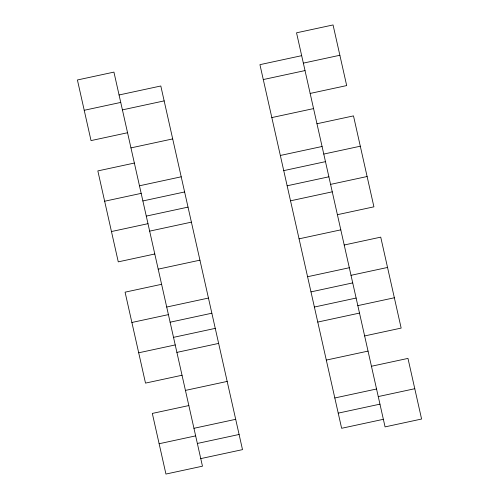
<?xml version="1.0" encoding="UTF-8"?>
<svg xmlns="http://www.w3.org/2000/svg" width="499" height="499" viewBox="0 0 499 499"><rect width="100%" height="100%" fill="white"/><g stroke="black" fill="none" stroke-linecap="round" stroke-linejoin="round"><path stroke-width="0.75" d="M119.068 94.972L160.809 85.99L242.502 449.63L200.76 458.612M301.67 55.67L259.935 64.658L341.628 428.292L383.363 419.31M84.219 110.285L120.739 102.426M303.348 63.124L339.869 55.264M122.417 109.88L164.152 100.892M263.285 79.559L305.02 70.577M127.551 132.74L91.03 140.599L77.414 79.971L113.934 72.112L202.463 466.191L165.942 474.05L152.32 413.421L188.84 405.562M310.16 93.438L346.68 85.578L333.058 24.95L296.537 32.809L385.066 426.888L421.586 419.029L407.97 358.401L371.449 366.26M130.956 147.897L172.698 138.915M271.824 117.577L313.565 108.595M134.362 163.054L97.841 170.914L118.269 261.856L154.79 253.991M316.965 123.752L353.492 115.893L373.919 206.829L337.399 214.695M139.471 185.79L181.206 176.802M280.338 155.47L322.073 146.488M104.653 201.228L141.173 193.369M323.776 154.066L360.297 146.207M142.876 200.947L184.611 191.959M283.744 170.627L325.479 161.645M146.282 216.104L188.017 207.116M287.15 185.784L328.885 176.802M111.464 231.542L147.985 223.683M330.588 184.381L367.108 176.521M149.656 231.131L191.398 222.149M290.524 200.816L332.259 191.828M158.195 269.148L199.937 260.166M299.063 238.834L340.805 229.852M161.601 284.305L125.081 292.171L145.508 383.107L182.035 375.248M344.21 245.009L380.731 237.144L401.159 328.086L364.638 335.946M166.71 307.041L208.451 298.059M307.577 276.727L349.312 267.738M131.892 322.479L168.412 314.62M351.015 275.317L387.536 267.458M170.115 322.198L211.85 313.216M310.983 291.884L352.718 282.896M173.521 337.355L215.256 328.373M314.389 307.041L356.124 298.053M138.703 352.793L175.224 344.934M357.827 305.631L394.347 297.772M176.896 352.388L218.637 343.406M317.763 322.067L359.505 313.085M185.435 390.405L227.176 381.423M326.302 360.085L368.044 351.103M193.949 428.298L235.69 419.316M334.817 397.977L376.558 388.995M159.131 443.736L195.652 435.876M378.261 396.574L414.781 388.715M197.355 443.455L239.096 434.473M338.222 413.135L379.964 404.153"/></g></svg>
